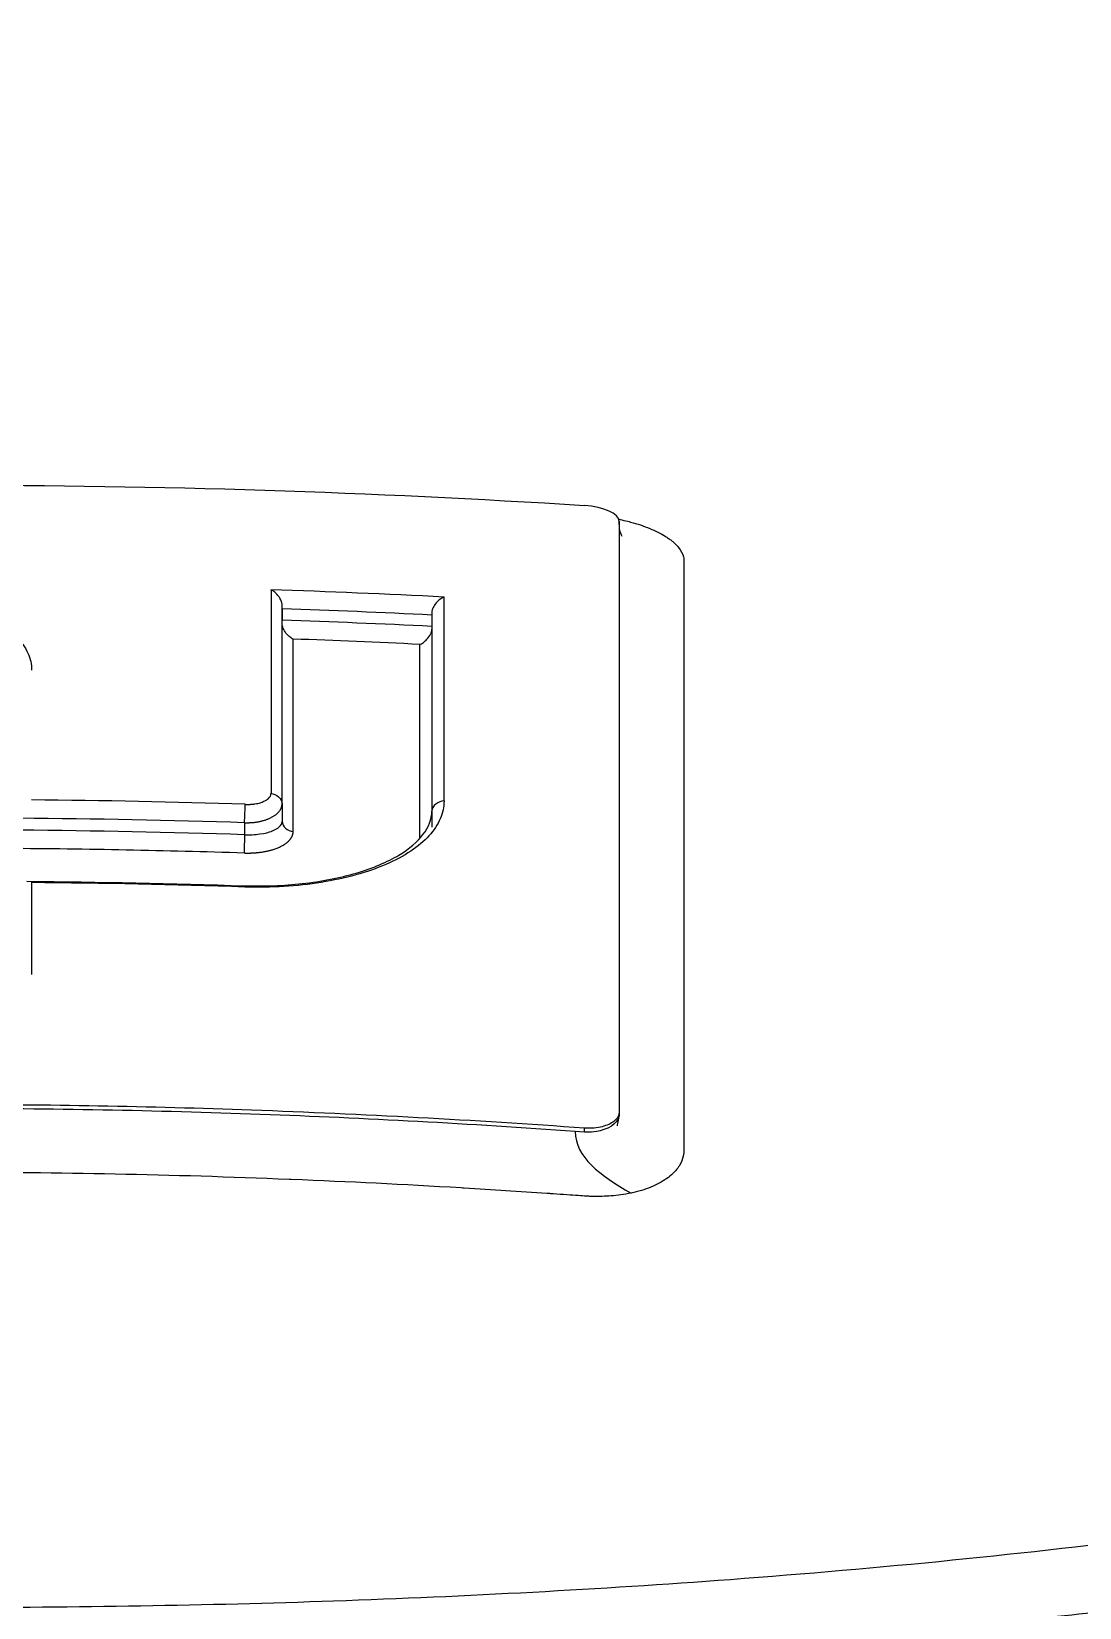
# Model space of a CAD drawing. Header units: millimetres. Extents: x 0 to 4378, y 0 to 2376.
# Drawn here: x 777.97 to 787.08, y 2201.77 to 2215.47 of the extents above; entities that cross this region are included whole.
import ezdxf

# ---------------------------------------------------------------- set-up
doc = ezdxf.new("R2010")
doc.units = ezdxf.units.MM
doc.header["$LTSCALE"] = 0.2

# ---------------------------------------------------------------- blocks, each defined once
blk = doc.blocks.new('A$C67cfe5fe')
for p, q in [((5.858, 44.79), (5.858, 44.818)), ((5.858, 44.818), (5.858, 44.79)), ((2.928, 42.363), (2.928, 44.092)), ((2.928, 44.057), (2.928, 43.959)), ((4.23, 44.027), (4.23, 42.299)), ((4.23, 44.003), (4.23, 43.904)), ((2.928, 42.363), (2.928, 43.925)), ((4.23, 43.879), (4.23, 42.159)), ((0.93, 42.394), (0.93, 42.394)), ((1.922, 42.376), (1.922, 42.376)), ((2.928, 42.363), (2.928, 42.209)), ((2.602, 42.198), (2.602, 42.094)), ((4.23, 42.299), (4.23, 42.299)), ((0.93, 39.707), (0.93, 39.707)), ((1.922, 39.688), (1.922, 39.688)), ((5.858, 39.679), (5.858, 39.653)), ((5.558, 39.509), (5.477, 39.515)), ((5.558, 39.509), (5.558, 39.543)), ((0.93, 39.152), (0.93, 39.152)), ((1.922, 39.133), (1.922, 39.133))]:
    blk.add_line(p, q)
for radius, start, end in [(86.413, 313.06048, 226.93952), (59, 311.98884, 228.01116), (57.092, 313.6982, 226.3018)]:
    blk.add_arc((0, 0), radius, start, end)
for centre, major_axis, ratio, start_param, end_param in [((5.558, 44.837), (0.3, -0.023), 0.395367, 0.0298, 1.600593), ((2.849, -29.467), (-0.016, 81.06), 0.000069, 0.429761, 0.479504), ((-0.026, -30.081), (80.099, -0.001), 0.92824, 1.516333, 1.535131), ((4.356, -29.17), (0.02, -80.689), 0.000072, 3.571971, 3.621898), ((-0.026, -30.05), (79.932, -0.003), 0.927771, 1.517557, 1.533867), ((-0.027, -29.994), (79.789, -0.002), 0.92749, 1.517446, 1.533785), ((-0.027, -29.973), (79.623, -0.001), 0.927139, 1.518638, 1.532479), ((3.005, -29.435), (0.019, 80.621), 0.000055, 5.804404, 5.851627), ((4.103, -29.216), (-0.022, -80.346), 0.000056, 2.662169, 2.709604), ((-0.007, -27.844), (75.665, -0.003), 0.928354, 1.536274, 1.560828), ((2.603, 42.269), (-0.0032, -0.0999), 0.012856, 0.785362, 2.659767), ((-0.006, -27.79), (75.475, -0.002), 0.92785, 1.536257, 1.562148), ((-0.007, -27.699), (-75.297, 0.002), 0.927458, 4.677763, 4.703714), ((-0.006, -27.638), (-75.101, 0.002), 0.926936, 4.677744, 4.705038), ((0.759, -30.499), (0.008, -82.251), 0.000051, 3.641641, 3.661615), ((-0.009, -27.095), (-74.104, 0.002), 0.928107, 4.677143, 4.702178)]:
    blk.add_ellipse(centre, major_axis=major_axis, ratio=ratio, start_param=start_param, end_param=end_param)
for points, knots in [([(20.581, 48.807), (21.167, 48.62), (21.725, 48.423), (22.772, 48.017), (23.264, 47.806), (24.638, 47.156), (25.419, 46.697), (26.472, 45.906), (26.828, 45.581), (27.191, 45.163), (27.262, 45.074), (27.361, 44.942), (27.394, 44.897), (27.576, 44.633), (27.694, 44.413), (27.831, 44.077), (27.872, 43.956), (27.936, 43.704), (27.959, 43.574), (27.985, 43.309), (27.987, 43.172), (27.97, 42.895), (27.95, 42.756), (27.889, 42.479), (27.847, 42.341), (27.58, 41.642), (27.185, 41.094), (26.486, 40.439), (26.342, 40.314), (25.869, 39.933), (25.508, 39.681), (24.707, 39.187), (24.265, 38.946), (23.549, 38.597), (23.304, 38.484), (22.797, 38.262), (22.535, 38.154), (21.999, 37.942), (21.72, 37.837), (21.147, 37.632), (20.844, 37.529), (20.405, 37.387), (20.262, 37.341), (17.851, 36.595), (15.19, 36.024), (11.896, 35.561), (11.527, 35.512), (10.501, 35.385), (9.837, 35.312), (8.16, 35.149), (7.133, 35.069), (5.569, 34.976), (5.045, 34.95), (3.992, 34.906), (3.464, 34.888), (2.933, 34.874)], [0.00002, 0.00002, 0.00002, 0.00002, 0.259158, 0.259158, 0.518708, 0.518708, 1.038075, 1.038075, 1.384705, 1.384705, 1.477831, 1.477831, 1.526561, 1.526561, 1.759973, 1.759973, 1.890971, 1.890971, 2.029156, 2.029156, 2.171186, 2.171186, 2.316283, 2.316283, 2.460898, 2.460898, 3.049329, 3.049329, 3.189055, 3.189055, 3.478614, 3.478614, 3.769885, 3.769885, 3.913253, 3.913253, 4.056001, 4.056001, 4.19686, 4.19686, 4.341119, 4.341119, 4.411312, 4.411312, 5.498875, 5.498875, 5.634552, 5.634552, 5.872375, 5.872375, 6.229939, 6.229939, 6.408513, 6.408513, 6.587137, 6.587137, 6.587137, 6.587137]), ([(-0.009, 35.377), (1.128, 35.377), (2.276, 35.396), (4.534, 35.474), (5.688, 35.536), (8.127, 35.718), (9.404, 35.845), (13.452, 36.362), (16.034, 36.871), (20.77, 38.22), (22.793, 39.078), (25.516, 40.895), (26.47, 41.942), (26.709, 43.614), (26.63, 44.11), (26.035, 45.347), (25.328, 46.071), (22.925, 47.663), (21.315, 48.291), (20.252, 48.666)], [-3.557548, -3.557548, -3.557548, -3.557548, -3.349945, -3.349945, -3.131371, -3.131371, -2.88131, -2.88131, -2.314192, -2.314192, -1.681115, -1.681115, -1.111984, -1.111984, -0.864569, -0.864569, -0.492008, -0.492008, -0.000015, -0.000015, -0.000015, -0.000015]), ([(-5.563, 44.956), (-3.714, 45.073), (-1.862, 45.133), (1.85, 45.133), (3.705, 45.074), (5.558, 44.956)], [0, 0, 0, 0, 0.4995825, 0.4995825, 0.9999999, 0.9999999, 0.9999999, 0.9999999]), ([(5.854, 44.837), (5.858, 44.836), (5.862, 44.835), (5.866, 44.834), (5.889, 44.829), (5.912, 44.824), (5.934, 44.818)], [0.701205401, 0.701205401, 0.701205401, 0.701205401, 0.701472592, 0.701472592, 0.701472592, 0.703125, 0.703125, 0.703125, 0.703125]), ([(5.858, 44.818), (5.858, 44.077), (5.858, 43.278), (5.858, 41.563), (5.858, 40.65), (5.858, 39.679)], [-1.119586, -1.119586, -1.119586, -1.119586, -0.560022, -0.560022, -0.000001, -0.000001, -0.000001, -0.000001]), ([(5.934, 44.818), (5.942, 44.816), (5.95, 44.814), (5.958, 44.812), (5.988, 44.804), (6.017, 44.795), (6.044, 44.786), (6.1, 44.767), (6.151, 44.746), (6.196, 44.724), (6.219, 44.712), (6.24, 44.701), (6.259, 44.688), (6.269, 44.682), (6.278, 44.676), (6.287, 44.67)], [0.703125, 0.703125, 0.703125, 0.703125, 0.70373263, 0.70373263, 0.70373263, 0.70603388, 0.70603388, 0.70603388, 0.71067629, 0.71067629, 0.71067629, 0.71299904, 0.71299904, 0.71299904, 0.71415673, 0.71415673, 0.71415673, 0.71415673]), ([(5.858, 44.79), (5.858, 44.783), (5.858, 44.776), (5.858, 44.769), (5.858, 44.763), (5.858, 44.757), (5.858, 44.751), (5.858, 44.724), (5.858, 44.698), (5.858, 44.672)], [0.00000005, 0.00000005, 0.00000005, 0.00000005, 0.00455029, 0.00455029, 0.00455029, 0.00878393, 0.00878393, 0.00878393, 0.02650849, 0.02650849, 0.02650849, 0.02650849]), ([(5.858, 44.776), (5.858, 44.773), (5.858, 44.77), (5.858, 44.766), (5.858, 44.763), (5.861, 44.744), (5.863, 44.733), (5.871, 44.71), (5.873, 44.706), (5.879, 44.697), (5.881, 44.694), (5.883, 44.692), (5.884, 44.692), (5.884, 44.692)], [0, 0, 0, 0, 0.00325922, 0.00325922, 0.01003283, 0.01003283, 0.01758501, 0.01758501, 0.02679007, 0.02679007, 0.03497206, 0.03497206, 0.03904806, 0.03904806, 0.03904806, 0.03904806]), ([(6.287, 44.67), (6.296, 44.664), (6.305, 44.657), (6.313, 44.651), (6.321, 44.645), (6.329, 44.638), (6.336, 44.632), (6.351, 44.618), (6.364, 44.605), (6.375, 44.591), (6.397, 44.564), (6.411, 44.536), (6.418, 44.509), (6.421, 44.495), (6.422, 44.482), (6.422, 44.469), (6.422, 44.458), (6.422, 44.448), (6.422, 44.437), (6.422, 44.435), (6.422, 44.433), (6.422, 44.43), (6.422, 44.409), (6.422, 44.387), (6.422, 44.365), (6.421, 44.349), (6.421, 44.332), (6.421, 44.315), (6.421, 44.231), (6.421, 44.16), (6.421, 44.074)], [0.71415673, 0.71415673, 0.71415673, 0.71415673, 0.71531044, 0.71531044, 0.71531044, 0.7164591, 0.7164591, 0.7164591, 0.71875, 0.71875, 0.71875, 0.72340425, 0.72340425, 0.72340425, 0.72567726, 0.72567726, 0.72567726, 0.72744673, 0.72744673, 0.72744673, 0.72785169, 0.72785169, 0.72785169, 0.73155671, 0.73155671, 0.73155671, 0.734375, 0.734375, 0.734375, 0.74793659, 0.74793659, 0.74793659, 0.74793659]), ([(2.928, 44.092), (2.928, 44.096), (2.927, 44.099), (2.925, 44.114), (2.921, 44.125), (2.908, 44.153), (2.896, 44.17), (2.874, 44.194), (2.866, 44.201), (2.847, 44.215), (2.838, 44.22), (2.831, 44.222)], [0.00000001, 0.00000001, 0.00000001, 0.00000001, 0.00117759, 0.00117759, 0.00434697, 0.00434697, 0.00936629, 0.00936629, 0.01210725, 0.01210725, 0.01541921, 0.01541921, 0.01541921, 0.01541921]), ([(4.336, 44.159), (4.324, 44.155), (4.312, 44.148), (4.289, 44.131), (4.278, 44.121), (4.257, 44.096), (4.248, 44.082), (4.238, 44.061), (4.235, 44.054), (4.231, 44.041), (4.23, 44.034), (4.23, 44.028)], [0.00001168, 0.00001168, 0.00001168, 0.00001168, 0.00475145, 0.00475145, 0.00953659, 0.00953659, 0.01488501, 0.01488501, 0.01743255, 0.01743255, 0.01970033, 0.01970033, 0.01970033, 0.01970033]), ([(6.421, 44.074), (6.421, 44.061), (6.421, 44.048), (6.421, 44.034), (6.421, 43.846), (6.421, 43.66), (6.421, 43.474), (6.421, 43.264), (6.421, 43.056), (6.421, 42.85), (6.421, 42.829), (6.421, 42.809), (6.421, 42.788), (6.421, 42.59), (6.421, 42.395), (6.421, 42.203), (6.421, 42.196), (6.421, 42.19), (6.421, 42.184), (6.421, 42.085), (6.421, 41.986), (6.421, 41.888), (6.421, 41.791), (6.421, 41.713), (6.421, 41.597), (6.421, 41.579), (6.421, 41.56), (6.421, 41.541), (6.421, 41.329), (6.421, 41.121), (6.421, 40.917), (6.421, 40.804), (6.421, 40.698), (6.421, 40.59), (6.421, 40.487), (6.421, 40.382), (6.421, 40.266), (6.421, 40.085), (6.421, 39.912), (6.421, 39.737), (6.421, 39.682), (6.421, 39.626), (6.421, 39.57), (6.421, 39.553), (6.421, 39.536), (6.421, 39.519), (6.421, 39.483), (6.421, 39.446), (6.421, 39.409), (6.421, 39.391), (6.421, 39.373), (6.421, 39.354), (6.421, 39.336), (6.42, 39.318), (6.416, 39.3), (6.41, 39.272), (6.399, 39.245), (6.383, 39.219), (6.379, 39.211), (6.373, 39.203), (6.368, 39.196), (6.356, 39.179), (6.342, 39.163), (6.326, 39.148), (6.31, 39.133), (6.292, 39.118), (6.272, 39.104), (6.233, 39.076), (6.186, 39.051), (6.134, 39.03), (6.108, 39.019), (6.08, 39.01), (6.052, 39.001), (6.023, 38.992), (5.993, 38.985), (5.962, 38.978)], [0.7479366, 0.7479366, 0.7479366, 0.7479366, 0.75, 0.75, 0.75, 0.7778267, 0.7778267, 0.7778267, 0.8093257, 0.8093257, 0.8093257, 0.8125, 0.8125, 0.8125, 0.8427642, 0.8427642, 0.8427642, 0.84375, 0.84375, 0.84375, 0.859375, 0.859375, 0.859375, 0.875, 0.875, 0.875, 0.8775605, 0.8775605, 0.8775605, 0.90625, 0.90625, 0.90625, 0.9222304, 0.9222304, 0.9222304, 0.9375, 0.9375, 0.9375, 0.9612141, 0.9612141, 0.9612141, 0.96875, 0.96875, 0.96875, 0.9710053, 0.9710053, 0.9710053, 0.9758787, 0.9758787, 0.9758787, 0.9783012, 0.9783012, 0.9783012, 0.9807089, 0.9807089, 0.9807089, 0.984375, 0.984375, 0.984375, 0.9854706, 0.9854706, 0.9854706, 0.987866, 0.987866, 0.987866, 0.9902844, 0.9902844, 0.9902844, 0.9951532, 0.9951532, 0.9951532, 0.9975841, 0.9975841, 0.9975841, 1, 1, 1, 1]), ([(0.542, 43.883), (0.544, 43.882), (0.545, 43.881), (0.546, 43.879), (0.573, 43.858), (0.597, 43.836), (0.618, 43.813), (0.661, 43.768), (0.695, 43.721), (0.717, 43.672), (0.739, 43.624), (0.75, 43.575), (0.75, 43.525)], [0.6844931, 0.6844931, 0.6844931, 0.6844931, 0.6875004, 0.6875004, 0.6875004, 0.7500001, 0.7500001, 0.7500001, 0.8750003, 0.8750003, 0.8750003, 1, 1, 1, 1]), ([(3.024, 43.794), (3.021, 43.795), (3.018, 43.796), (3.006, 43.803), (2.996, 43.81), (2.978, 43.827), (2.969, 43.836), (2.951, 43.859), (2.943, 43.873), (2.934, 43.893), (2.932, 43.9), (2.929, 43.913), (2.928, 43.919), (2.928, 43.925)], [-0.00112919, -0.00112919, -0.00112919, -0.00112919, 0, 0, 0.00402968, 0.00402968, 0.00807131, 0.00807131, 0.01307224, 0.01307224, 0.01546787, 0.01546787, 0.01757087, 0.01757087, 0.01757087, 0.01757087]), ([(4.125, 43.748), (4.125, 43.748), (4.126, 43.748), (4.134, 43.751), (4.145, 43.756), (4.167, 43.773), (4.177, 43.782), (4.199, 43.806), (4.21, 43.821), (4.221, 43.843), (4.225, 43.851), (4.229, 43.865), (4.23, 43.872), (4.23, 43.879)], [-0.0182212, -0.0182212, -0.0182212, -0.0182212, -0.01808861, -0.01808861, -0.01351982, -0.01351982, -0.0097256, -0.0097256, -0.00462924, -0.00462924, -0.00220609, -0.00220609, -0.00008723, -0.00008723, -0.00008723, -0.00008723]), ([(4.336, 42.388), (4.336, 42.335), (4.325, 42.283), (4.303, 42.232), (4.281, 42.181), (4.248, 42.132), (4.205, 42.085), (4.162, 42.038), (4.109, 41.993), (4.046, 41.951), (3.983, 41.909), (3.911, 41.87), (3.831, 41.836), (3.751, 41.801), (3.663, 41.77), (3.568, 41.744), (3.474, 41.718), (3.373, 41.696), (3.268, 41.679), (3.163, 41.662), (3.054, 41.65), (2.943, 41.644), (2.832, 41.637), (2.718, 41.636), (2.604, 41.639)], [0, 0, 0, 0, 0.125, 0.125, 0.125, 0.25, 0.25, 0.25, 0.375, 0.375, 0.375, 0.499999, 0.499999, 0.499999, 0.625, 0.625, 0.625, 0.75, 0.75, 0.75, 0.875, 0.875, 0.875, 1, 1, 1, 1]), ([(2.607, 42.357), (2.621, 42.357), (2.634, 42.357), (2.645, 42.357), (2.649, 42.357), (2.653, 42.358), (2.656, 42.358), (2.666, 42.359), (2.675, 42.359), (2.683, 42.36), (2.686, 42.361), (2.689, 42.361), (2.691, 42.362), (2.701, 42.363), (2.709, 42.365), (2.717, 42.366), (2.725, 42.368), (2.732, 42.37), (2.738, 42.372), (2.744, 42.374), (2.75, 42.376), (2.755, 42.378), (2.761, 42.38), (2.766, 42.382), (2.77, 42.384), (2.78, 42.388), (2.788, 42.392), (2.794, 42.397), (2.8, 42.4), (2.805, 42.404), (2.81, 42.408), (2.825, 42.422), (2.832, 42.437), (2.831, 42.452)], [0, 0, 0, 0, 0.046422, 0.046422, 0.046422, 0.063135, 0.063135, 0.063135, 0.11053, 0.11053, 0.11053, 0.12627, 0.12627, 0.12627, 0.18889, 0.18889, 0.18889, 0.251509, 0.251509, 0.251509, 0.313558, 0.313558, 0.313558, 0.37668, 0.37668, 0.37668, 0.501837, 0.501837, 0.501837, 0.609274, 0.609274, 0.609274, 1, 1, 1, 1]), ([(2.602, 42.094), (2.623, 42.093), (2.646, 42.093), (2.669, 42.094), (2.691, 42.095), (2.713, 42.097), (2.733, 42.1), (2.78, 42.106), (2.817, 42.117), (2.834, 42.123), (2.836, 42.124), (2.838, 42.125), (2.839, 42.125), (2.86, 42.133), (2.887, 42.145), (2.906, 42.165), (2.919, 42.177), (2.928, 42.191), (2.928, 42.209)], [0, 0, 0, 0, 0.1204224, 0.1204224, 0.1204224, 0.2334986, 0.2334986, 0.2334986, 0.5, 0.5, 0.5, 0.524836, 0.524836, 0.524836, 0.8181159, 0.8181159, 0.8181159, 1, 1, 1, 1]), ([(2.604, 41.65), (2.772, 41.644), (2.943, 41.651), (3.271, 41.688), (3.431, 41.719), (3.717, 41.803), (3.844, 41.857), (4.036, 41.972), (4.106, 42.034), (4.204, 42.161), (4.23, 42.229), (4.23, 42.299)], [0.0000037, 0.0000037, 0.0000037, 0.0000037, 0.0505873, 0.0505873, 0.1033103, 0.1033103, 0.1569187, 0.1569187, 0.2068625, 0.2068625, 0.2614584, 0.2614584, 0.2614584, 0.2614584]), ([(31.28, 41.035), (31.947, 40.324), (32.269, 39.495), (31.75, 38.542), (31.715, 38.484), (31.638, 38.363), (31.596, 38.302), (31.509, 38.184), (31.463, 38.125), (31.22, 37.834), (30.976, 37.606), (30.536, 37.269), (30.376, 37.157), (29.508, 36.594), (28.615, 36.158), (27.265, 35.644), (26.987, 35.544), (24.346, 34.642), (21.31, 33.95), (15.568, 33.07), (13.191, 32.79), (9.442, 32.474), (8.166, 32.388), (5.586, 32.245), (4.261, 32.187), (2.933, 32.153)], [1.087756, 1.087756, 1.087756, 1.087756, 1.428405, 1.428405, 1.450296, 1.450296, 1.471663, 1.471663, 1.492327, 1.492327, 1.574835, 1.574835, 1.616316, 1.616316, 1.784634, 1.784634, 1.826029, 1.826029, 2.164003, 2.164003, 2.373598, 2.373598, 2.479923, 2.479923, 2.586935, 2.586935, 2.586935, 2.586935]), ([(5.558, 39.543), (4.594, 39.612), (3.629, 39.664), (1.773, 39.731), (0.887, 39.747), (-0.893, 39.747), (-1.779, 39.73), (-3.634, 39.664), (-4.6, 39.612), (-5.564, 39.542)], [-1.113248, -1.113248, -1.113248, -1.113248, -0.82321, -0.82321, -0.556619, -0.556619, -0.289996, -0.289996, 0, 0, 0, 0]), ([(5.477, 39.515), (4.565, 39.579), (3.652, 39.629), (1.825, 39.696), (0.911, 39.713), (-0.003, 39.713)], [0, 0, 0, 0, 0.5, 0.5, 1, 1, 1, 1]), ([(5.858, 39.679), (5.858, 39.671), (5.857, 39.662), (5.851, 39.646), (5.846, 39.638), (5.833, 39.62), (5.824, 39.611), (5.8, 39.592), (5.785, 39.583), (5.751, 39.568), (5.732, 39.561), (5.69, 39.55), (5.666, 39.546), (5.614, 39.541), (5.586, 39.541), (5.558, 39.543)], [-0.04708138, -0.04708138, -0.04708138, -0.04708138, -0.04206155, -0.04206155, -0.03717867, -0.03717867, -0.03071828, -0.03071828, -0.02354661, -0.02354661, -0.01630299, -0.01630299, -0.00841386, -0.00841386, -0.00000018, -0.00000018, -0.00000018, -0.00000018]), ([(5.858, 39.653), (5.858, 39.653), (5.855, 39.587), (5.761, 39.544), (5.667, 39.501), (5.588, 39.508), (5.584, 39.508), (5.575, 39.508), (5.567, 39.508), (5.558, 39.509)], [0, 0, 0, 0, 0.25, 0.25, 0.25, 0.5, 0.5, 0.5, 1, 1, 1, 1]), ([(5.854, 39.627), (5.848, 39.608), (5.843, 39.587), (5.841, 39.57), (5.841, 39.567), (5.841, 39.565), (5.841, 39.564), (5.841, 39.564)], [0, 0, 0, 0, 0.00789311, 0.00789311, 0.00952315, 0.00952315, 0.01040156, 0.01040156, 0.01040156, 0.01040156]), ([(5.962, 38.978), (5.903, 38.967), (5.846, 38.959), (5.787, 38.954), (5.744, 38.95), (5.679, 38.948), (5.638, 38.949), (5.623, 38.949), (5.611, 38.949), (5.605, 38.95), (5.584, 38.951), (5.542, 38.953), (5.479, 38.958), (5.426, 38.961), (5.329, 38.969), (5.263, 38.973), (5.252, 38.974), (5.241, 38.974), (5.232, 38.975), (4.989, 38.992), (4.758, 39.006), (4.512, 39.021), (4.503, 39.022), (4.494, 39.022), (4.485, 39.023), (3.978, 39.053), (3.517, 39.076), (3.008, 39.096), (3.002, 39.097), (2.996, 39.097), (2.99, 39.097), (1.958, 39.139), (0.982, 39.158), (-0.003, 39.158)], [0, 0, 0, 0, 0.03125, 0.03125, 0.03125, 0.053883, 0.053883, 0.053883, 0.0625, 0.0625, 0.0625, 0.09375, 0.09375, 0.09375, 0.120399, 0.120399, 0.120399, 0.125, 0.125, 0.125, 0.245614, 0.245614, 0.245614, 0.25, 0.25, 0.25, 0.497095, 0.497095, 0.497095, 0.5, 0.5, 0.5, 1, 1, 1, 1])]:
    blk.add_open_spline(points, degree=3, knots=knots)
for points in [[(4.23, 44.027), (4.23, 44.027), (4.23, 44.027), (4.23, 44.028)], [(2.831, 42.452), (2.878, 42.45), (2.928, 42.404), (2.928, 42.363)], [(4.336, 42.388), (4.287, 42.389), (4.23, 42.342), (4.23, 42.299)], [(2.928, 42.209), (2.928, 42.168), (2.978, 42.122), (3.024, 42.121)], [(2.602, 42.094), (2.6, 42.056), (2.598, 41.961), (2.597, 41.935)], [(4.134, 42.071), (4.131, 42.07), (4.128, 42.07), (4.125, 42.07)], [(4.125, 42.07), (4.125, 42.067), (4.125, 42.064), (4.125, 42.06)], [(0.708, 41.689), (1.34, 41.684), (1.972, 41.67), (2.604, 41.65)], [(2.604, 41.639), (2.604, 41.646), (2.604, 41.65), (2.604, 41.65)], [(5.477, 39.515), (5.477, 39.289), (5.693, 39.133), (5.962, 38.978)]]:
    blk.add_open_spline(points, degree=3)
for points, weights, knots in [([(2.602, 42.198), (2.62, 42.198), (2.656, 42.198), (2.731, 42.206), (2.821, 42.232), (2.906, 42.286), (2.928, 42.337), (2.928, 42.363)], [0.999999999989, 0.999999999989, 0.999999999989, 0.999999999989, 0.99999999999, 0.999999999991, 0.999999999992, 0.999999999992], [0, 0, 0, 0, 0.10863, 0.222306, 0.461659, 0.714472, 1, 1, 1, 1]), ([(2.597, 41.935), (2.626, 41.934), (2.655, 41.934), (2.712, 41.938), (2.795, 41.947), (2.914, 41.983), (2.975, 42.026), (3.014, 42.072), (3.024, 42.096), (3.024, 42.121)], [1, 1.0000000013, 1.0000000026, 1.00000000386, 1.00000000376, 1.00000000351, 1.00000000323, 1.00000000206, 1.00000000102, 1], [0, 0, 0, 0, 0.129077, 0.129077, 0.258361, 0.514248, 0.764529, 0.764529, 1, 1, 1, 1])]:
    blk.add_rational_spline(points, weights, degree=3, knots=knots)

msp = doc.modelspace()

# ---------------------------------------------------------------- block references
msp.add_blockref('A$C67cfe5fe', (777.219, 2166.397))

doc.saveas('drawing.dxf')
